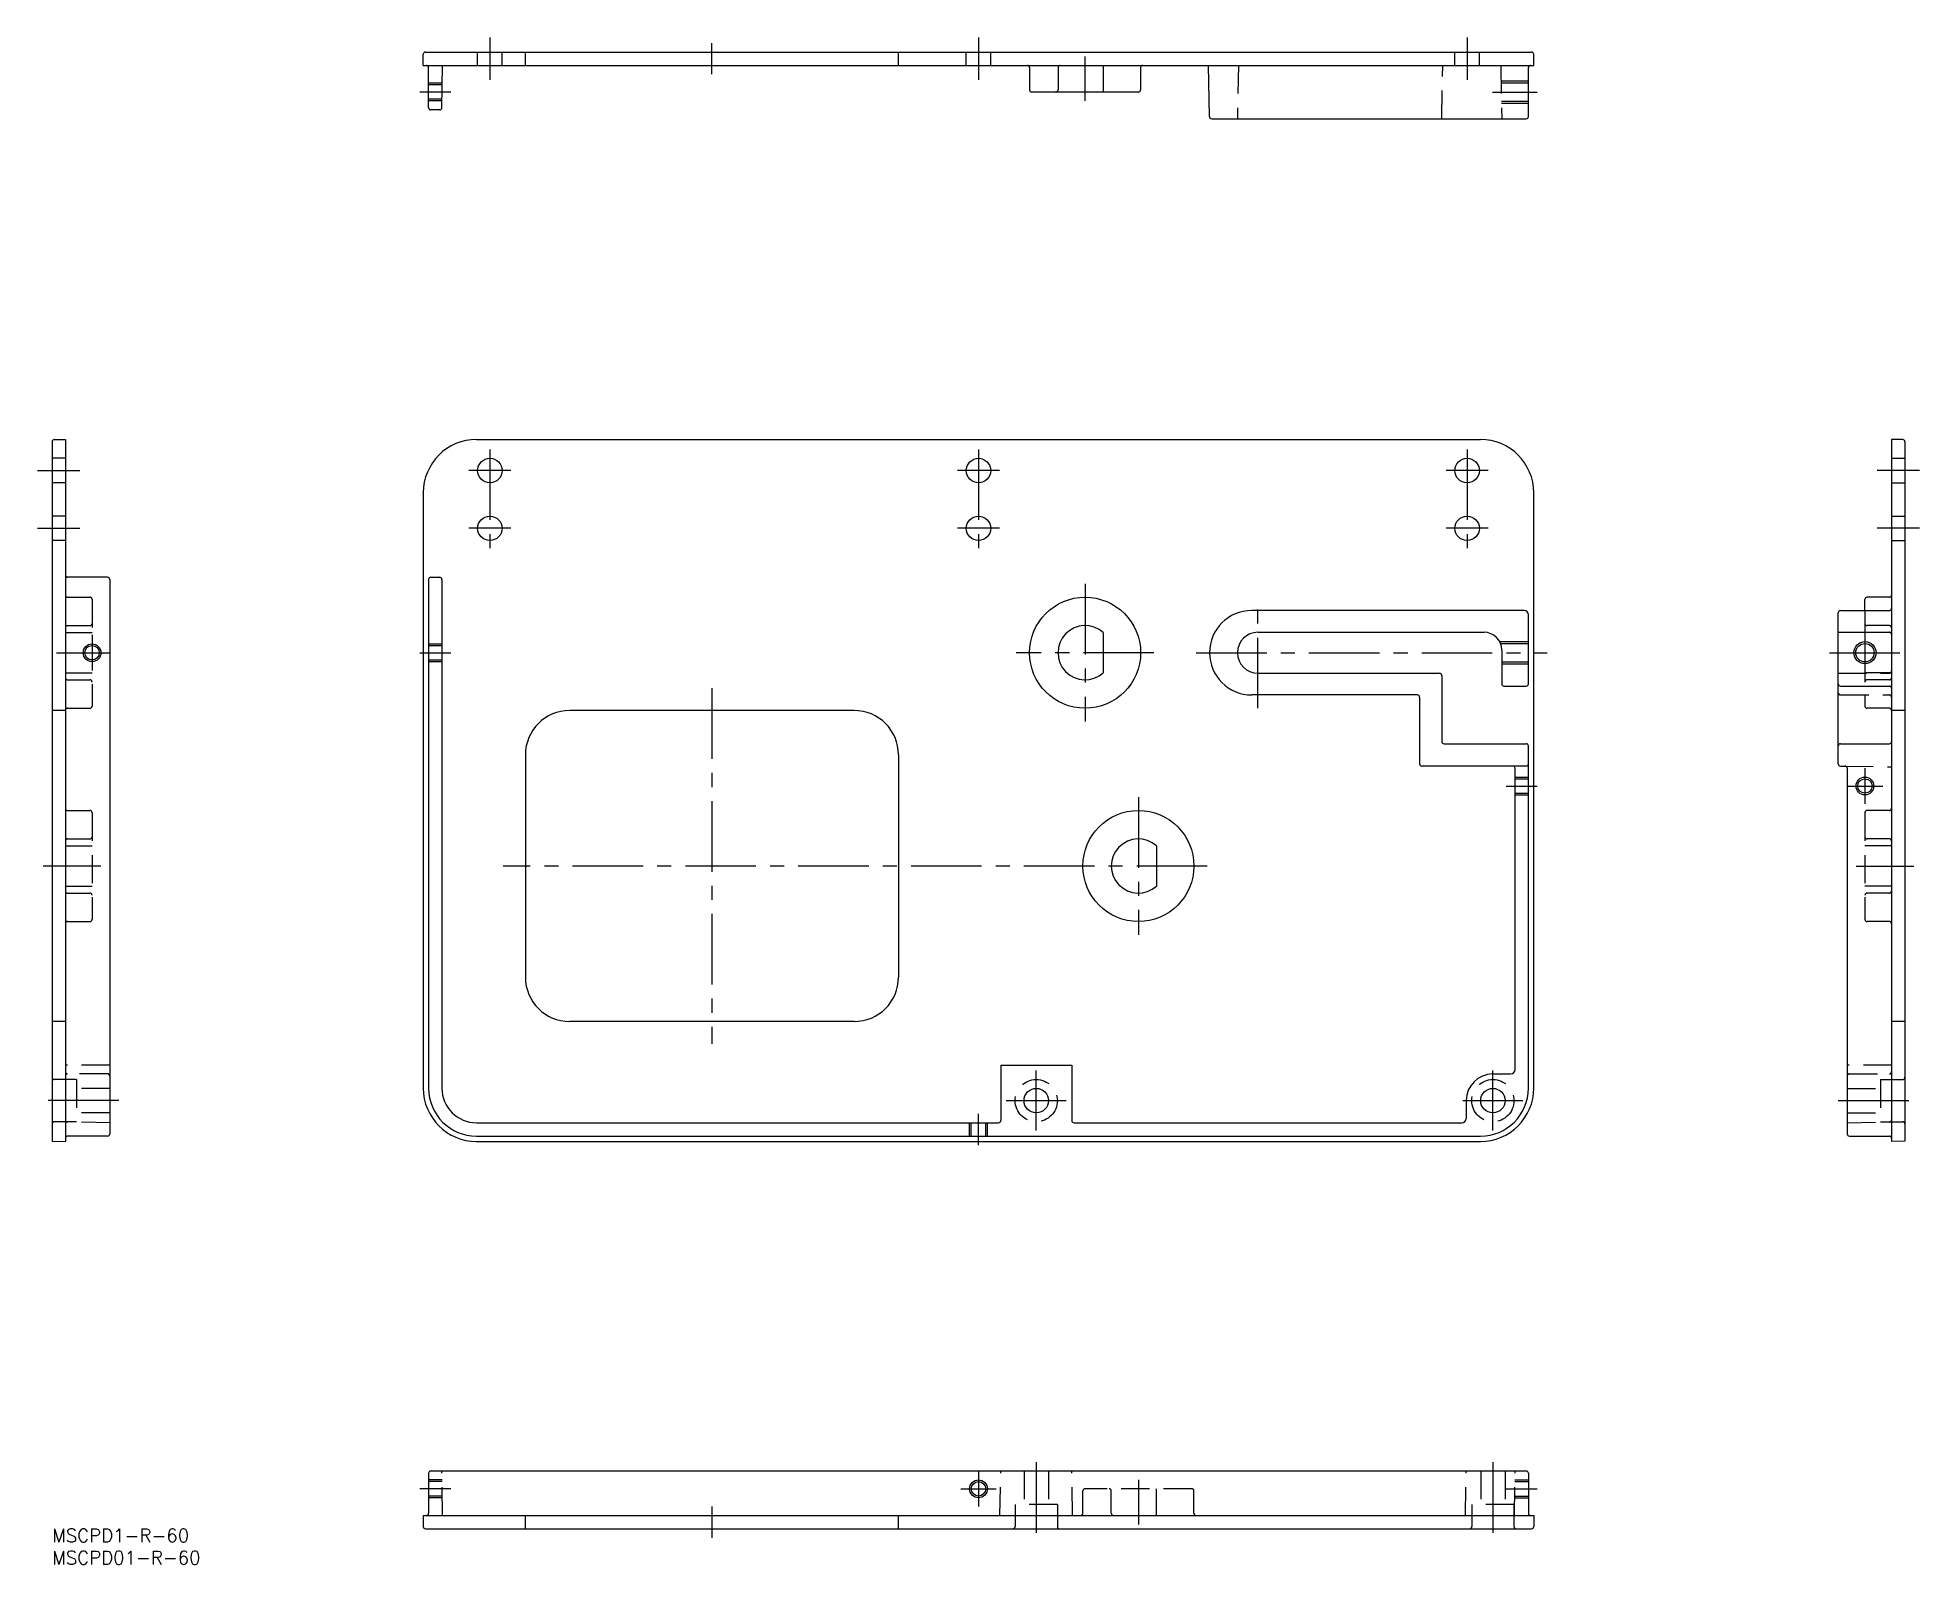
# Model space of a CAD drawing. Extents: x -3 to 420, y -8 to 336.
import ezdxf
from ezdxf.enums import TextEntityAlignment as Align

# ---------------------------------------------------------------- set-up
doc = ezdxf.new("R2010")
doc.units = 0
doc.header["$LTSCALE"] = 0.5
doc.linetypes.add('CENTER', pattern=[50.8, 31.75, -6.35, 6.35, -6.35])
doc.linetypes.add('DASHED', pattern=[19.05, 12.7, -6.35])
doc.layers.get('0').update_dxf_attribs({"linetype": 'CONTINUOUS'})
doc.layers.add('CENTER', color=1, linetype='CENTER')
doc.styles.get("Standard").update_dxf_attribs({"font": 'txt.shx', "height": 3, "bigfont": 'bigfont.shx'})

msp = doc.modelspace()

# ---------------------------------------------------------------- linework, layer by layer
at = {"color": 7, "linetype": 'CONTINUOUS'}
for p, q in [((83.56, 329.35), (83.56, 331.85)), ((84.06, 332.35), (333.06, 332.35)), ((333.56, 329.35), (333.56, 331.85)), ((83.56, 329.35), (333.56, 329.35)), ((84.76, 319.85), (84.76, 328.85)), ((87.76, 319.85), (87.93, 329.35)), ((220.06, 328.85), (220.06, 323.85)), ((245.06, 328.85), (245.06, 323.85)), ((260.56, 317.85), (260.36, 329.35)), ((332.36, 317.85), (332.36, 328.85)), ((244.56, 323.35), (220.56, 323.35)), ((87.26, 319.35), (85.26, 319.35)), ((261.06, 317.35), (331.86, 317.35)), ((0, 244.63), (0, 87.23)), ((0.49, 245.13), (3, 245.17)), ((3, 245.17), (3, 87.17)), ((95.56, 245.17), (321.56, 245.17)), ((416.63, 245.13), (414.12, 245.17)), ((414.12, 245.17), (414.12, 87.17)), ((417.12, 244.63), (417.12, 87.23)), ((83.56, 233.17), (83.56, 99.17)), ((333.56, 99.17), (333.56, 233.17)), ((12.5, 214.17), (3.5, 214.17)), ((13, 213.67), (13, 88.87)), ((84.76, 213.67), (84.76, 99.17)), ((85.26, 214.17), (87.26, 214.17)), ((87.76, 213.67), (87.76, 99.17)), ((408.12, 206.67), (408.12, 209.17)), ((413.62, 209.67), (408.62, 209.67)), ((331.36, 206.67), (270.06, 206.67)), ((332.36, 190.17), (332.36, 205.67)), ((402.12, 172.17), (402.12, 206.17)), ((402.62, 206.67), (413.62, 206.67)), ((236.66, 201.69), (236.66, 192.66)), ((271.46, 201.77), (322.36, 201.77)), ((326.36, 197.77), (326.36, 190.17)), ((271.46, 192.57), (312.36, 192.57)), ((312.86, 192.07), (312.86, 177.17)), ((307.36, 187.67), (270.06, 187.67)), ((307.86, 187.17), (307.86, 172.17)), ((326.86, 189.67), (331.86, 189.67)), ((402.62, 189.67), (413.62, 189.67)), ((180.56, 184.17), (116.56, 184.17)), ((106.56, 174.17), (106.56, 124.17)), ((190.56, 174.17), (190.56, 124.17)), ((313.36, 176.67), (331.86, 176.67)), ((332.36, 99.17), (332.36, 176.17)), ((402.62, 176.67), (413.62, 176.67)), ((331.86, 171.67), (308.36, 171.67)), ((329.36, 103.37), (329.36, 171.17)), ((402.62, 171.67), (403.62, 171.67)), ((404.12, 171.17), (404.12, 88.87)), ((248.66, 153.69), (248.66, 144.66)), ((180.56, 114.17), (116.56, 114.17)), ((213.56, 104.37), (229.56, 104.37)), ((213.56, 104.37), (213.56, 91.87)), ((229.56, 104.37), (229.56, 91.87)), ((324.36, 102.37), (328.36, 102.37)), ((318.36, 96.37), (318.36, 92.37)), ((95.56, 91.37), (213.06, 91.37)), ((230.06, 91.37), (317.36, 91.37)), ((0, 87.23), (3, 87.17)), ((12.5, 88.37), (3.5, 88.37)), ((95.56, 88.37), (321.56, 88.37)), ((95.56, 87.17), (321.56, 87.17)), ((404.62, 88.37), (413.62, 88.37)), ((417.12, 87.23), (414.12, 87.17)), ((331.86, 13), (85.26, 13)), ((84.76, 12.5), (84.76, 3.5)), ((332.36, 12.5), (332.36, 3.5)), ((83.56, 3), (83.56, 0.5)), ((83.56, 3), (333.56, 3)), ((84.06, 0), (333.06, 0)), ((333.56, 3), (333.56, 0.5))]:
    msp.add_line(p, q, dxfattribs=at)
at = {"color": 3, "linetype": 'DASHED'}
for p, q in [((95.81, 329.35), (95.81, 332.35)), ((101.31, 329.35), (101.31, 332.35)), ((106.56, 329.35), (106.56, 332.35)), ((190.56, 329.35), (190.56, 332.35)), ((205.81, 329.35), (205.81, 332.35)), ((211.31, 329.35), (211.31, 332.35)), ((315.81, 329.35), (315.81, 332.35)), ((321.31, 329.35), (321.31, 332.35)), ((226.46, 328.85), (226.46, 323.85)), ((236.66, 329.35), (236.66, 323.35)), ((267.07, 329.35), (266.86, 317.35)), ((312.86, 317.35), (313.07, 329.35)), ((326.15, 329.35), (326.36, 317.35)), ((87.86, 325.35), (84.76, 325.35)), ((87.85, 324.97), (84.76, 324.97)), ((326.21, 325.85), (332.36, 325.85)), ((326.22, 325.42), (332.36, 325.42)), ((87.79, 321.73), (84.76, 321.73)), ((87.79, 321.35), (84.76, 321.35)), ((326.29, 321.28), (332.36, 321.28)), ((326.3, 320.85), (332.36, 320.85)), ((3, 240.92), (0, 240.92)), ((414.12, 240.92), (417.12, 240.92)), ((3, 235.42), (0, 235.42)), ((414.12, 235.42), (417.12, 235.42)), ((3, 227.92), (0, 227.92)), ((414.12, 227.92), (417.12, 227.92)), ((3, 222.42), (0, 222.42)), ((414.12, 222.42), (417.12, 222.42)), ((3.5, 209.67), (8.5, 209.67)), ((9, 209.17), (9, 185.17)), ((408.12, 206.67), (408.12, 185.17)), ((3, 201.69), (9, 201.69)), ((3.5, 203.27), (8.5, 203.27)), ((84.76, 199.17), (87.76, 199.17)), ((325.88, 199.67), (332.36, 199.67)), ((326.08, 199.24), (332.36, 199.24)), ((402.12, 201.77), (413.62, 201.77)), ((414.12, 201.69), (408.12, 201.69)), ((413.62, 203.27), (408.62, 203.27)), ((84.76, 198.8), (87.76, 198.8)), ((84.76, 195.55), (87.76, 195.55)), ((84.76, 195.17), (87.76, 195.17)), ((326.36, 195.11), (332.36, 195.11)), ((3, 192.66), (9, 192.66)), ((3.5, 191.07), (8.5, 191.07)), ((326.36, 194.67), (332.36, 194.67)), ((402.12, 192.57), (413.62, 192.57)), ((414.12, 192.66), (408.12, 192.66)), ((413.62, 191.07), (408.62, 191.07)), ((402.62, 187.67), (413.62, 187.67)), ((3, 184.17), (0, 184.17)), ((3.5, 184.67), (8.5, 184.67)), ((413.62, 184.67), (408.62, 184.67)), ((417.12, 184.17), (414.12, 184.17)), ((403.64, 171.67), (414.12, 171.49)), ((329.36, 169.17), (332.36, 169.17)), ((329.36, 168.8), (332.36, 168.8)), ((329.36, 165.55), (332.36, 165.55)), ((3.5, 161.67), (8.5, 161.67)), ((9, 161.17), (9, 137.17)), ((329.36, 165.17), (332.36, 165.17)), ((408.12, 161.17), (408.12, 137.17)), ((413.62, 161.67), (408.62, 161.67)), ((3, 153.69), (9, 153.69)), ((3.5, 155.27), (8.5, 155.27)), ((414.12, 153.69), (408.12, 153.69)), ((413.62, 155.27), (408.62, 155.27)), ((3, 144.66), (9, 144.66)), ((414.12, 144.66), (408.12, 144.66)), ((3.5, 143.07), (8.5, 143.07)), ((413.62, 143.07), (408.62, 143.07)), ((3.5, 136.67), (8.5, 136.67)), ((413.62, 136.67), (408.62, 136.67)), ((3, 114.17), (0, 114.17)), ((417.12, 114.17), (414.12, 114.17)), ((13, 104.37), (3, 104.37)), ((12.5, 102.37), (3.5, 102.37)), ((414.12, 104.37), (404.12, 104.37)), ((404.62, 102.37), (413.62, 102.37)), ((5.5, 101.12), (0.5, 101.12)), ((5.5, 101.12), (5.5, 91.62)), ((13, 99.12), (5.5, 99.12)), ((404.12, 99.12), (411.62, 99.12)), ((411.62, 101.12), (416.62, 101.12)), ((411.62, 101.12), (411.62, 91.62)), ((13, 93.62), (5.5, 93.62)), ((404.12, 93.62), (411.62, 93.62)), ((5.5, 91.62), (0.5, 91.62)), ((13, 91.37), (3.49, 91.54)), ((206.56, 88.37), (206.56, 91.37)), ((206.94, 88.37), (206.94, 91.37)), ((210.18, 88.37), (210.18, 91.37)), ((210.56, 88.37), (210.56, 91.37)), ((404.12, 91.37), (413.63, 91.54)), ((411.62, 91.62), (416.62, 91.62)), ((87.93, 3), (87.76, 13)), ((213.39, 3), (213.56, 13)), ((218.81, 13), (218.81, 5.5)), ((224.31, 13), (224.31, 5.5)), ((229.73, 3), (229.56, 13)), ((318.19, 3), (318.36, 13)), ((321.61, 13), (321.61, 5.5)), ((327.11, 13), (327.11, 5.5)), ((329.19, 3), (329.36, 13)), ((87.8, 11), (84.76, 11)), ((87.8, 10.62), (84.76, 10.62)), ((232.06, 3.5), (232.06, 8.5)), ((256.56, 9), (232.56, 9)), ((238.46, 3.5), (238.46, 8.5)), ((248.66, 3), (248.66, 9)), ((257.06, 3.5), (257.06, 8.5)), ((329.32, 10.62), (332.36, 10.62)), ((329.33, 11), (332.36, 11)), ((87.86, 7.38), (84.76, 7.38)), ((87.86, 7), (84.76, 7)), ((226.31, 5.5), (216.81, 5.5)), ((216.81, 5.5), (216.81, 0.5)), ((226.31, 5.5), (226.31, 0.5)), ((329.11, 5.5), (319.61, 5.5)), ((319.61, 5.5), (319.61, 0.5)), ((329.11, 5.5), (329.11, 0.5)), ((329.26, 7.38), (332.36, 7.38)), ((329.26, 7), (332.36, 7)), ((106.56, 0), (106.56, 3)), ((190.56, 0), (190.56, 3))]:
    msp.add_line(p, q, dxfattribs=at)
at = {"color": 7, "linetype": 'CONTINUOUS'}
for centre, radius in [((98.56, 238.17), 2.75), ((208.56, 238.17), 2.75), ((318.56, 238.17), 2.75), ((98.56, 225.17), 2.75), ((208.56, 225.17), 2.75), ((318.56, 225.17), 2.75), ((232.56, 197.17), 12.5), ((408.12, 197.17), 2.07), ((9, 197.17), 1.62), ((408.12, 167.17), 1.62), ((244.56, 149.17), 12.5), ((221.56, 96.37), 2.75), ((324.36, 96.37), 2.75), ((208.56, 9), 1.62)]:
    msp.add_circle(centre, radius, dxfattribs=at)
at = {"color": 3, "linetype": 'CONTINUOUS'}
for centre, radius in [((9, 197.17), 2), ((408.12, 197.17), 2.5), ((408.12, 167.17), 2), ((208.56, 9), 2)]:
    msp.add_circle(centre, radius, dxfattribs=at)
at = {"color": 3, "linetype": 'DASHED'}
for centre in [(221.56, 96.37), (324.36, 96.37)]:
    msp.add_circle(centre, 4.75, dxfattribs=at)
at = {"color": 7, "linetype": 'CONTINUOUS'}
for centre, radius, start, end in [((84.06, 331.85), 0.5, 90, 180), ((333.06, 331.85), 0.5, 0, 90), ((84.26, 328.85), 0.5, 0, 90), ((219.56, 328.85), 0.5, 0, 90), ((245.56, 328.85), 0.5, 90, 180), ((332.86, 328.85), 0.5, 90, 180), ((220.56, 323.85), 0.5, 180, 270), ((244.56, 323.85), 0.5, 270, 0), ((85.26, 319.85), 0.5, 180, 270), ((87.26, 319.85), 0.5, 270, 0), ((261.06, 317.85), 0.5, 180, 270), ((331.86, 317.85), 0.5, 270, 0), ((0.5, 244.63), 0.5, 91, 180), ((95.56, 233.17), 12, 90, 180), ((321.56, 233.17), 12, 0, 90), ((416.62, 244.63), 0.5, 0, 89), ((3.5, 214.67), 0.5, 180, 270), ((12.5, 213.67), 0.5, 360, 90), ((85.26, 213.67), 0.5, 90, 180), ((87.26, 213.67), 0.5, 0, 90), ((408.62, 209.17), 0.5, 90, 180), ((413.62, 210.17), 0.5, 270, 0), ((270.06, 197.17), 9.5, 90, 270), ((331.36, 205.67), 1, 0, 90), ((402.62, 206.17), 0.5, 90, 180), ((413.62, 207.17), 0.5, 270, 0), ((232.56, 197.17), 6.1, 47.7682, 312.2318), ((271.46, 197.17), 4.6, 90, 270), ((322.36, 197.77), 4, 0, 90), ((312.36, 192.07), 0.5, 0, 90), ((307.36, 187.17), 0.5, 0, 90), ((326.86, 190.17), 0.5, 180, 270), ((331.86, 190.17), 0.5, 270, 0), ((402.62, 190.17), 0.5, 180, 270), ((413.62, 189.17), 0.5, 0, 90), ((116.56, 174.17), 10, 90, 180), ((180.56, 174.17), 10, 0, 90), ((313.36, 177.17), 0.5, 180, 270), ((331.86, 176.17), 0.5, 0, 90), ((402.62, 176.17), 0.5, 90, 180), ((413.62, 177.17), 0.5, 270, 0), ((308.36, 172.17), 0.5, 180, 270), ((328.86, 171.17), 0.5, 0, 90), ((331.86, 172.17), 0.5, 270, 0), ((402.62, 172.17), 0.5, 180, 270), ((403.62, 171.17), 0.5, 0, 90), ((244.56, 149.17), 6.1, 47.7682, 312.2318), ((116.56, 124.17), 10, 180, 270), ((180.56, 124.17), 10, 270, 0), ((324.36, 96.37), 6, 90, 180), ((328.36, 103.37), 1, 270, 0), ((95.56, 99.17), 12, 180, 270), ((95.56, 99.17), 10.8, 180, 270), ((95.56, 99.17), 7.8, 180, 270), ((321.56, 99.17), 12, 270, 0), ((321.56, 99.17), 10.8, 270, 0), ((213.06, 91.87), 0.5, 270, 0), ((230.06, 91.87), 0.5, 180, 270), ((317.36, 92.37), 1, 270, 0), ((3.5, 87.87), 0.5, 90, 180), ((12.5, 88.87), 0.5, 270, 0), ((404.62, 88.87), 0.5, 180, 270), ((413.62, 87.87), 0.5, 0, 90), ((85.26, 12.5), 0.5, 90, 180), ((331.86, 12.5), 0.5, 0, 90), ((84.06, 0.5), 0.5, 180, 270), ((84.26, 3.5), 0.5, 270, 0), ((332.86, 3.5), 0.5, 180, 270), ((333.06, 0.5), 0.5, 270, 0)]:
    msp.add_arc(centre, radius, start, end, dxfattribs=at)
at = {"color": 3, "linetype": 'DASHED'}
for centre, start, end in [((226.96, 328.85), 90, 180), ((225.96, 323.85), 270, 0), ((3.5, 210.17), 180, 270), ((8.5, 209.17), 0, 90), ((8.5, 203.77), 270, 0), ((408.62, 203.77), 180, 270), ((3.5, 202.77), 90, 180), ((413.62, 202.77), 0, 90), ((413.62, 201.27), 0, 90), ((3.5, 191.57), 180, 270), ((8.5, 190.57), 0, 90), ((408.62, 190.57), 90, 180), ((413.62, 193.07), 270, 0), ((413.62, 191.57), 270, 0), ((402.62, 188.17), 180, 270), ((413.62, 187.17), 0, 90), ((3.5, 184.17), 90, 180), ((8.5, 185.17), 270, 0), ((408.62, 185.17), 180, 270), ((413.62, 184.17), 0, 90), ((3.5, 162.17), 180, 270), ((8.5, 161.17), 0, 90), ((408.62, 161.17), 90, 180), ((413.62, 162.17), 270, 0), ((3.5, 154.77), 90, 180), ((8.5, 155.77), 270, 0), ((408.62, 155.77), 180, 270), ((413.62, 154.77), 0, 90), ((3.5, 143.57), 180, 270), ((8.5, 142.57), 0, 90), ((408.62, 142.57), 90, 180), ((413.62, 143.57), 270, 0), ((3.5, 136.17), 90, 180), ((8.5, 137.17), 270, 0), ((408.62, 137.17), 180, 270), ((413.62, 136.17), 0, 90), ((3.5, 102.87), 180, 270), ((12.5, 101.87), 0, 90), ((404.62, 101.87), 90, 180), ((413.62, 102.87), 270, 0), ((0.5, 101.62), 180, 270), ((416.62, 101.62), 270, 0), ((0.5, 91.12), 90, 180), ((3.5, 92.04), 180, 269), ((413.62, 92.04), 271, 0), ((416.62, 91.12), 0, 90), ((232.56, 8.5), 90, 180), ((237.96, 8.5), 0, 90), ((256.56, 8.5), 0, 90), ((216.31, 0.5), 270, 0), ((226.81, 0.5), 180, 270), ((231.56, 3.5), 270, 0), ((238.96, 3.5), 180, 270), ((257.56, 3.5), 180, 270), ((319.11, 0.5), 270, 0), ((329.61, 0.5), 180, 270)]:
    msp.add_arc(centre, 0.5, start, end, dxfattribs=at)
at = {"layer": 'CENTER', "color": 1, "linetype": 'CENTER'}
for p, q in [((98.56, 335.6), (98.56, 326.1)), ((208.56, 335.6), (208.56, 326.1)), ((318.56, 335.6), (318.56, 326.1)), ((148.56, 327.35), (148.56, 334.35)), ((232.56, 321.35), (232.56, 331.35)), ((89.76, 323.35), (82.76, 323.35)), ((324.26, 323.35), (334.36, 323.35)), ((98.56, 242.92), (98.56, 220.42)), ((208.56, 242.92), (208.56, 220.42)), ((318.56, 242.92), (318.56, 220.42)), ((-3.25, 238.17), (6.25, 238.17)), ((103.31, 238.17), (93.81, 238.17)), ((213.31, 238.17), (203.81, 238.17)), ((323.31, 238.17), (313.81, 238.17)), ((420.37, 238.17), (410.87, 238.17)), ((-3.25, 225.17), (6.25, 225.17)), ((103.31, 225.17), (93.81, 225.17)), ((213.31, 225.17), (203.81, 225.17)), ((323.31, 225.17), (313.81, 225.17)), ((420.37, 225.17), (410.87, 225.17)), ((232.56, 212.67), (232.56, 181.67)), ((271.46, 184.67), (271.46, 209.67)), ((9, 201.17), (9, 193.17)), ((408.12, 200.67), (408.12, 193.67)), ((1, 197.17), (13, 197.17)), ((82.76, 197.17), (89.76, 197.17)), ((248.06, 197.17), (217.06, 197.17)), ((257.56, 197.17), (336.56, 197.17)), ((400.12, 197.17), (416.12, 197.17)), ((148.56, 189.17), (148.56, 109.17)), ((408.12, 171.17), (408.12, 163.17)), ((327.36, 167.17), (334.36, 167.17)), ((404.12, 167.17), (412.12, 167.17)), ((244.56, 164.67), (244.56, 133.67)), ((11, 149.17), (-2, 149.17)), ((260.06, 149.17), (101.56, 149.17)), ((406.12, 149.17), (419.12, 149.17)), ((221.56, 89.62), (221.56, 103.12)), ((324.36, 89.62), (324.36, 103.12)), ((15, 96.37), (-2, 96.37)), ((208.56, 86.37), (208.56, 93.37)), ((214.81, 96.37), (228.31, 96.37)), ((317.61, 96.37), (331.11, 96.37)), ((402.12, 96.37), (419.12, 96.37)), ((208.56, 13), (208.56, 5)), ((221.56, 15), (221.56, -2)), ((324.36, 15), (324.36, -2)), ((89.76, 9), (82.76, 9)), ((204.56, 9), (212.56, 9)), ((244.56, 11), (244.56, 1)), ((327.36, 9), (334.36, 9)), ((148.56, 5), (148.56, -2))]:
    msp.add_line(p, q, dxfattribs=at)

# ---------------------------------------------------------------- texts
at = {"color": 7, "linetype": 'CONTINUOUS'}
for s, p in [('MSCPD1-R-60', (0, 0)), ('MSCPD01-R-60', (0, -5))]:
    msp.add_text(s, height=3, dxfattribs=at).set_placement(p, align=Align.TOP_LEFT)

doc.saveas('drawing.dxf')
